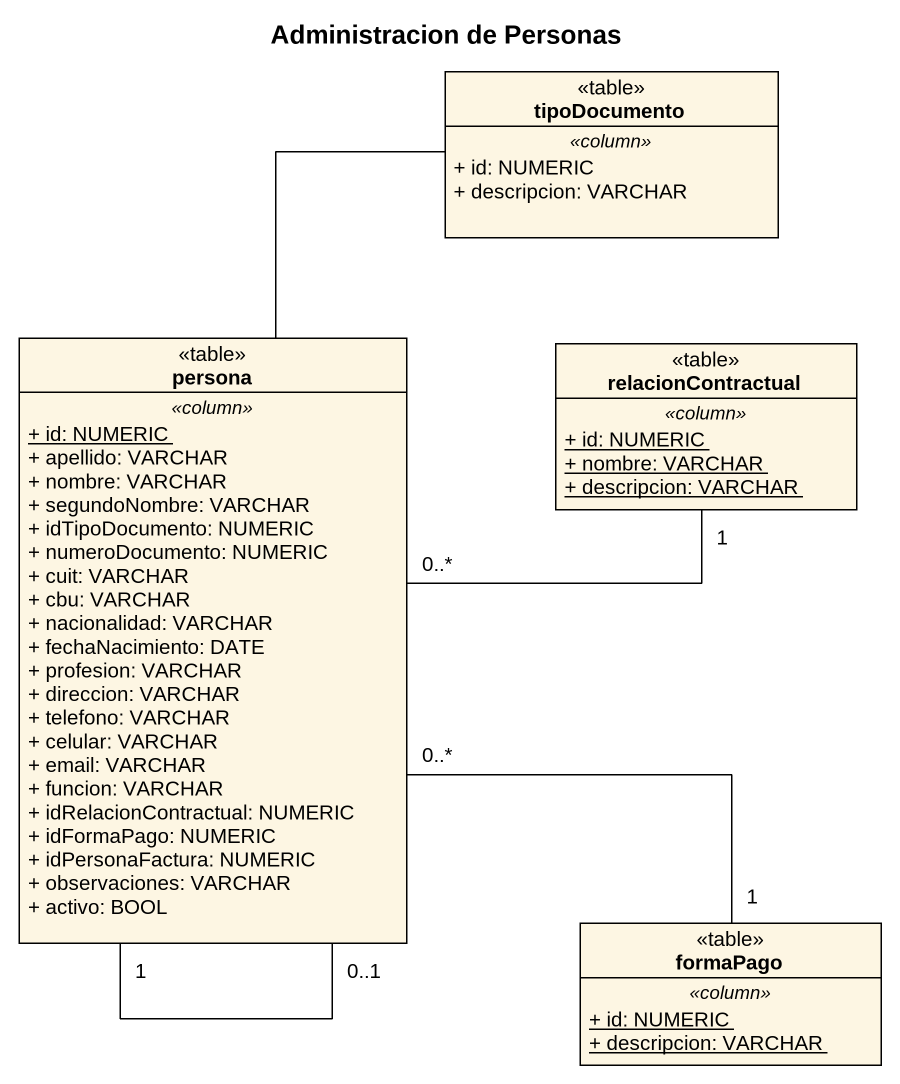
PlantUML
@startuml
title Administracion de Personas
hide circle
hide empty members
skinparam classAttributeIconSize 0
class tipoDocumento <<table>> {
  .. <<column>> ..
  + id: NUMERIC
  + descripcion: VARCHAR
}
class persona <<table>> {
  .. <<column>> ..
  {static} + id: NUMERIC
  + apellido: VARCHAR
  + nombre: VARCHAR
  + segundoNombre: VARCHAR
  + idTipoDocumento: NUMERIC
  + numeroDocumento: NUMERIC
  + cuit: VARCHAR
  + cbu: VARCHAR
  + nacionalidad: VARCHAR
  + fechaNacimiento: DATE
  + profesion: VARCHAR
  + direccion: VARCHAR
  + telefono: VARCHAR
  + celular: VARCHAR
  + email: VARCHAR
  + funcion: VARCHAR
  + idRelacionContractual: NUMERIC
  + idFormaPago: NUMERIC
  + idPersonaFactura: NUMERIC
  + observaciones: VARCHAR
  + activo: BOOL
}
class relacionContractual <<table>> {
  .. <<column>> ..
  {static} + id: NUMERIC
  {static} + nombre: VARCHAR
  {static} + descripcion: VARCHAR
}
class formaPago <<table>> {
  .. <<column>> ..
  {static} + id: NUMERIC
  {static} + descripcion: VARCHAR
}
tipoDocumento -- persona
persona "1" -- "0..1" persona
persona "0..*" -right- "1" relacionContractual
persona "0..*" -- "1" formaPago
@enduml
